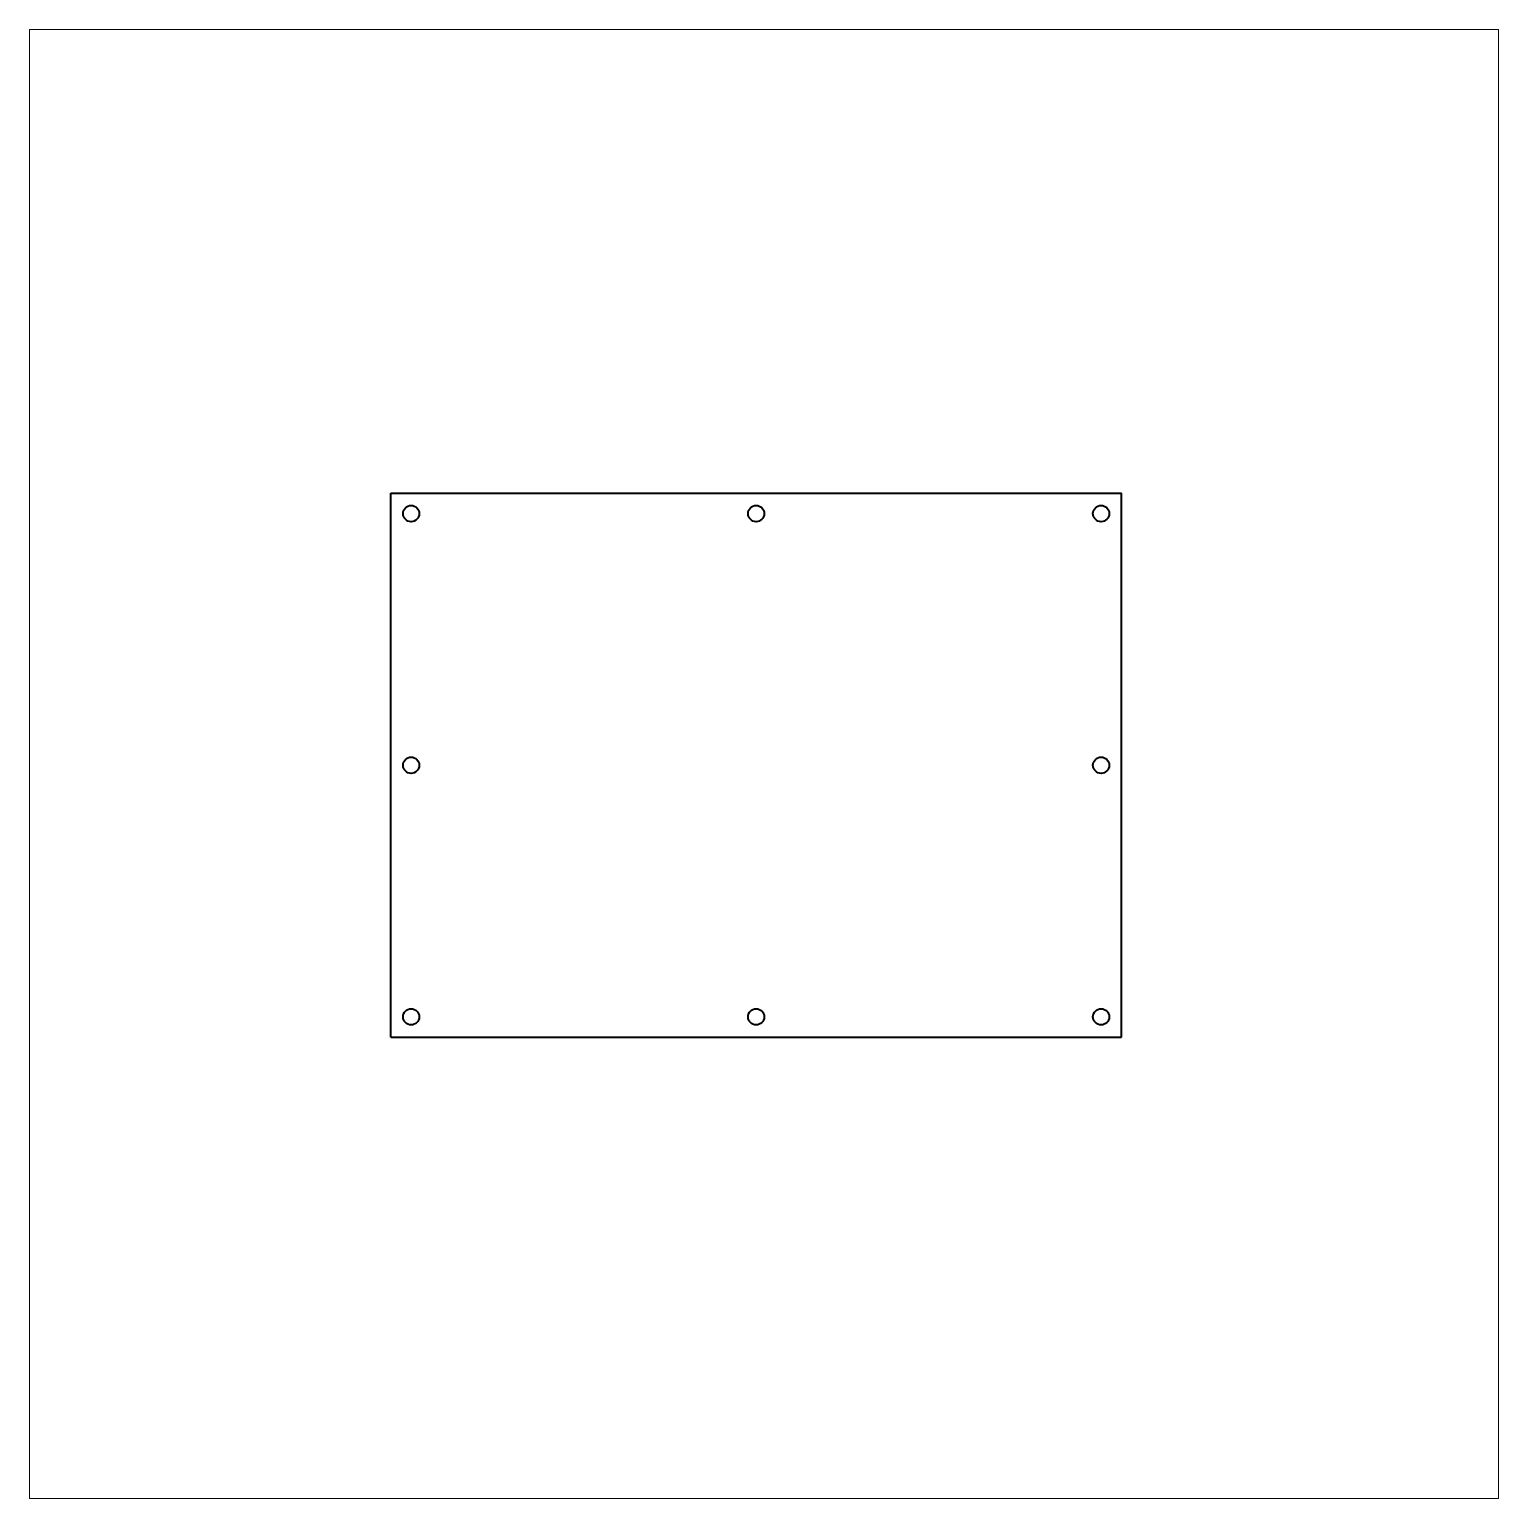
# Paper-space layout 'Sheet1' of a CAD drawing. Header units: millimetres. Extents: x 0 to 181, y 0 to 181.
# The model-space entities are those that its viewports show. They can reach past a viewport. Long polylines and large blocks are cut down to what shows.
import ezdxf

# ---------------------------------------------------------------- set-up
doc = ezdxf.new("R2010")
doc.units = ezdxf.units.MM
doc.header["$LTSCALE"] = 12.7
doc.header["$MEASUREMENT"] = 0
doc.layers.add('Visible', color=7, linetype='Continuous', lineweight=40)

msp = doc.modelspace()

# ---------------------------------------------------------------- linework, layer by layer
at = {"layer": 'Visible'}
for p, q in [((84.55, 123.85), (174.55, 123.85)), ((84.55, 56.85), (84.55, 123.85)), ((174.55, 56.85), (174.55, 123.85)), ((84.55, 56.85), (174.55, 56.85))]:
    msp.add_line(p, q, dxfattribs=at)
for centre in [(87.05, 121.35), (129.55, 121.35), (172.05, 121.35), (87.05, 90.35), (172.05, 90.35), (87.05, 59.35), (129.55, 59.35), (172.05, 59.35)]:
    msp.add_circle(centre, 1, dxfattribs=at)

psp = doc.layouts.new('Sheet1')

# ---------------------------------------------------------------- viewports
at = {"layer": '0', "view_target_point": (130.52, 90.5)}
psp.add_viewport(center=(90.5, 90.5), size=(181, 181), view_center_point=(0, 0), view_height=181, dxfattribs=at)

doc.saveas('drawing.dxf')
